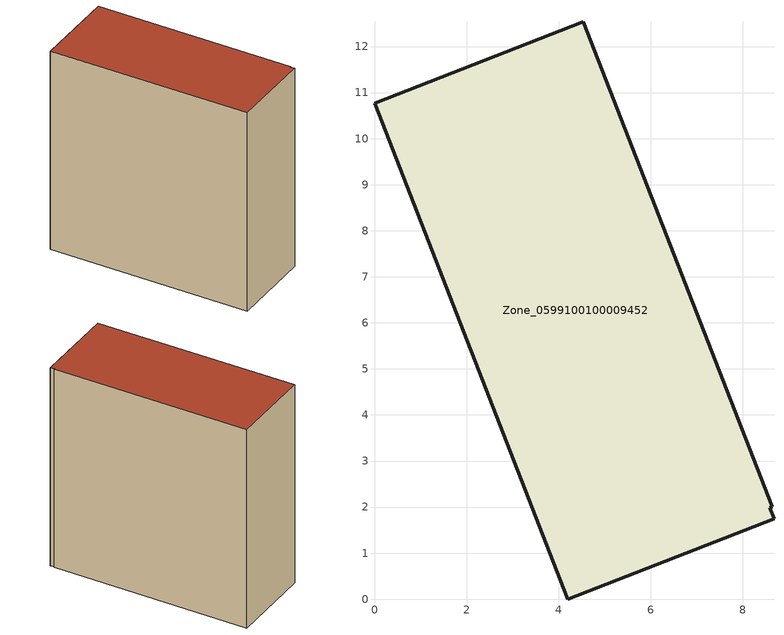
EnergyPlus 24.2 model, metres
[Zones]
Zone_0599100100009452
 floor ground (C_G): 0,10.77 4.54,12.54 8.64,2 8.58,1.98 8.67,1.75 4.2,0 z3.68
 wall outside (C_F): 4.54,12.54 0,10.77 4.2,0 8.67,1.75 8.58,1.98 8.64,2 4.54,12.54 z3.68:15.65
 roof outside (C_R): 4.2,0 8.67,1.75 8.58,1.98 8.64,2 4.54,12.54 0,10.77 z15.65
[BUILDING]
Pand.0599100100009452: North Axis=0; Terrain=City; Loads Convergence Tolerance Value=0.04; Temperature Convergence Tolerance Value=0.4; Solar Distribution=FullExterior; Maximum Number of Warmup Days=25; Minimum Number of Warmup Days=1
[Site:Location]
Rotterdam.The.Hague.AP_ZH_NLD Design_Conditions: Latitude=51.96; Longitude=4.45; Time Zone=1; Elevation=-4.5
[SITE:GROUNDTEMPERATURE:BUILDINGSURFACE]
18, 18, 18, 18, 18, 18, 18, 18, 18, 18, 18, 18
[MATERIAL] Thermal Absorptance=0.9; Solar Absorptance=0.7; Visible Absorptance=0.7
Name | Roughness | Thickness | Conductivity | Density | Specific Heat
G.TI.2015-2018 | MediumSmooth | 0.15 | 0.0428571 | 540 | 1210
F.TI.2015-2018 | Rough | 0.3 | 0.0666667 | 1920 | 840
R.TI.2015-2018 | MediumRough | 0.2 | 0.0333333 | 1500 | 1000
[CONSTRUCTION]
C_G: G.TI.2015-2018
C_F: F.TI.2015-2018
C_R: R.TI.2015-2018
[ZONE]
Zone_0599100100009452: Type=1; Multiplier=1; Ceiling Height=Autocalculate; Volume=Autocalculate; Floor Area=autocalculate; Part of Total Floor Area=Yes
[ZONEINFILTRATION:DESIGNFLOWRATE]
Infil_Zone_0599100100009452: Zone or ZoneList or Space or SpaceList=Zone_0599100100009452; Schedule=AlwaysOn; Design Flow Rate Calculation Method=Flow/Area; Flow Rate per Floor Area=0.0015; Constant Term Coefficient=1; Temperature Term Coefficient=0; Velocity Term Coefficient=0; Velocity Squared Term Coefficient=0
[HVACTEMPLATE:ZONE:IDEALLOADSAIRSYSTEM]
Zone_0599100100009452: Maximum Heating Supply Air Temperature=50; Minimum Cooling Supply Air Temperature=13; Maximum Heating Supply Air Humidity Ratio=0.0156; Minimum Cooling Supply Air Humidity Ratio=0.0077; Heating Limit=NoLimit; Cooling Limit=NoLimit; Dehumidification Control Type=ConstantSensibleHeatRatio; Cooling Sensible Heat Ratio=0.7; Dehumidification Setpoint=60; Humidification Control Type=None; Humidification Setpoint=30; Outdoor Air Method=None; Outdoor Air Flow Rate per Person=0.00944; Outdoor Air Flow Rate per Zone Floor Area=0; Outdoor Air Flow Rate per Zone=0; Demand Controlled Ventilation Type=None; Outdoor Air Economizer Type=NoEconomizer; Heat Recovery Type=None; Sensible Heat Recovery Effectiveness=0.7; Latent Heat Recovery Effectiveness=0.65
[ZONECONTROL:THERMOSTAT]
ThermostatControl_Zone_0599100100009452: Zone or ZoneList=Zone_0599100100009452; Control Type Schedule=DualSetpointControlType; Control 1=Thermostat_Zone_0599100100009452; Temperature Difference Between Cutout And Setpoint=0
[THERMOSTATSETPOINT:DUALSETPOINT]
Thermostat_Zone_0599100100009452: Heating Setpoint Temperature Schedule=HeatingSetpoint_Zone_0599100100009452; Cooling Setpoint Temperature Schedule=CoolingSetpoint_Zone_0599100100009452
[SCHEDULE:COMPACT]
HeatingSetpoint_Zone_0599100100009452: Through: 12/31, For: AllDays, Until: 24:00, 21
CoolingSetpoint_Zone_0599100100009452: Through: 12/31, For: AllDays, Until: 24:00, 24
DualSetpointControlType: Through: 12/31, For: AllDays, Until: 24:00, 4
AlwaysOn: Through: 12/31, For: AllDays, Until: 24:00, 1
